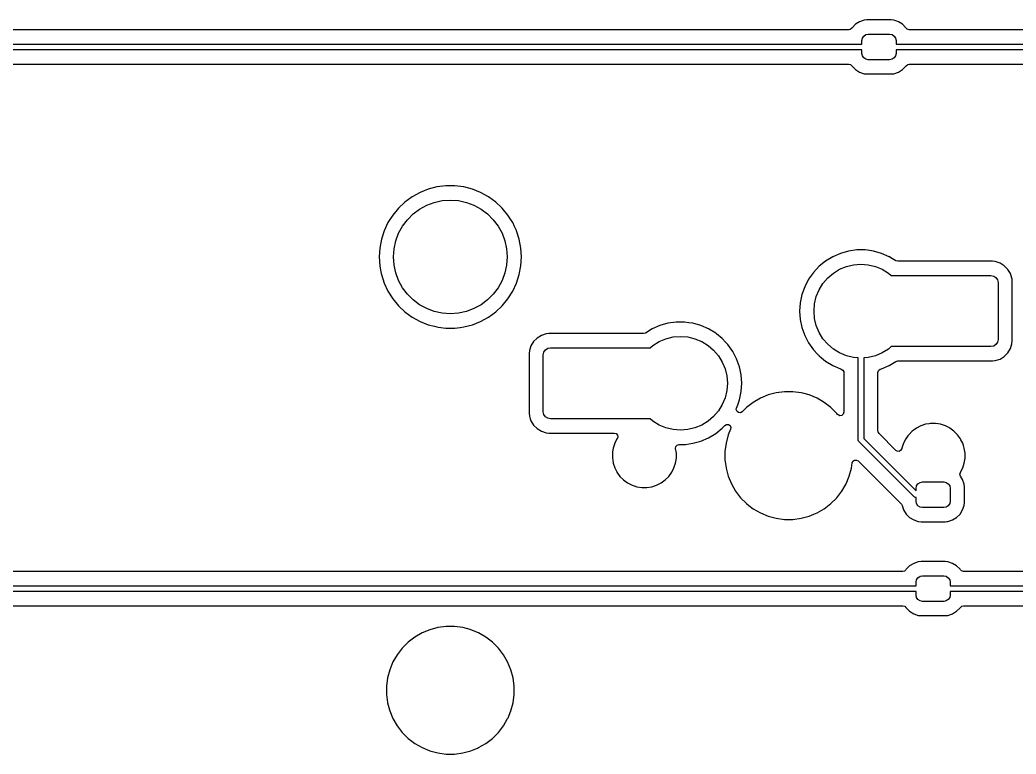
# Model space of a CAD drawing. Header units: millimetres. Extents: x 46 to 4458, y 59 to 1499.
# Drawn here: x 1683.35 to 1718.4, y 856.44 to 882.26 of the extents above; entities that cross this region are included whole.
import ezdxf

# ---------------------------------------------------------------- set-up
doc = ezdxf.new("R2010")
doc.units = ezdxf.units.MM
doc.layers.add('BLACK', color=7, linetype='Continuous')

msp = doc.modelspace()

# ---------------------------------------------------------------- linework, layer by layer
at = {"layer": 'BLACK', "linetype": 'Continuous'}
for p, q in [((1712.89316, 882.19389), (1712.74883, 882.10486)), ((1712.89317, 882.19389), (1712.89316, 882.19389)), ((1713.05416, 882.24724), (1712.89317, 882.19389)), ((1713.15351, 882.25739), (1713.05416, 882.24724)), ((1713.05416, 882.24724), (1713.05416, 882.24724)), ((1713.15353, 882.25739), (1713.15351, 882.25739)), ((1714.00022, 882.25739), (1713.15353, 882.25739)), ((1714.09958, 882.24724), (1714.00022, 882.25739)), ((1714.20143, 882.21349), (1714.09958, 882.24724)), ((1714.26057, 882.19389), (1714.20143, 882.21349)), ((1714.40491, 882.10486), (1714.26057, 882.19389)), ((1714.26057, 882.19389), (1714.26057, 882.19389)), ((1714.26057, 882.19389), (1714.26057, 882.19389)), ((1712.51187, 881.90739), (1680.82812, 881.90739)), ((1712.56546, 881.91957), (1712.51187, 881.90739)), ((1712.6174, 881.96629), (1712.56546, 881.91957)), ((1712.6289, 881.98493), (1712.6174, 881.96629)), ((1712.74882, 882.10486), (1712.6289, 881.98493)), ((1712.74883, 882.10486), (1712.74882, 882.10486)), ((1714.52484, 881.98493), (1714.40491, 882.10486)), ((1714.40491, 882.10486), (1714.40491, 882.10486)), ((1714.53267, 881.97223), (1714.52484, 881.98493)), ((1714.53633, 881.96629), (1714.53267, 881.97223)), ((1714.57483, 881.92707), (1714.53633, 881.96629)), ((1714.64187, 881.90739), (1714.57483, 881.92707)), ((1738.70562, 881.90739), (1714.64187, 881.90739)), ((1712.97687, 881.53189), (1712.994, 881.61799)), ((1712.97687, 881.40624), (1712.97687, 881.53189)), ((1712.994, 881.61799), (1713.04277, 881.69099)), ((1713.04277, 881.69099), (1713.11577, 881.73976)), ((1713.11577, 881.73976), (1713.20187, 881.75689)), ((1713.20187, 881.75689), (1713.95187, 881.75689)), ((1713.95187, 881.75689), (1714.03797, 881.73976)), ((1714.03797, 881.73976), (1714.11097, 881.69099)), ((1714.11097, 881.69099), (1714.15974, 881.61799)), ((1714.15974, 881.61799), (1714.17687, 881.53189)), ((1714.17687, 881.53189), (1714.17687, 881.40627)), ((1680.36312, 881.40544), (1712.97687, 881.40624)), ((1712.97687, 881.20816), (1680.36312, 881.20737)), ((1712.97687, 881.08189), (1712.97687, 881.20816)), ((1714.17687, 881.40627), (1739.17062, 881.40687)), ((1739.17062, 881.20879), (1714.17687, 881.20819)), ((1714.17687, 881.20819), (1714.17687, 881.08189)), ((1712.994, 880.99578), (1712.97687, 881.08189)), ((1713.04277, 880.92279), (1712.994, 880.99578)), ((1713.11577, 880.87401), (1713.04277, 880.92279)), ((1713.20187, 880.85689), (1713.11577, 880.87401)), ((1713.95187, 880.85689), (1713.20187, 880.85689)), ((1714.03797, 880.87401), (1713.95187, 880.85689)), ((1714.11097, 880.92279), (1714.03797, 880.87401)), ((1714.15974, 880.99578), (1714.11097, 880.92279)), ((1714.17687, 881.08189), (1714.15974, 880.99578)), ((1680.82812, 880.70639), (1712.51187, 880.70639)), ((1712.51187, 880.70639), (1712.5789, 880.6867)), ((1712.5789, 880.6867), (1712.6174, 880.64748)), ((1712.6174, 880.64748), (1712.6226, 880.63906)), ((1712.6226, 880.63906), (1712.6289, 880.62884)), ((1712.6289, 880.62884), (1712.74882, 880.50892)), ((1712.74882, 880.50892), (1712.74883, 880.50892)), ((1712.74883, 880.50892), (1712.89316, 880.41989)), ((1714.26057, 880.41988), (1714.40491, 880.50892)), ((1714.40491, 880.50892), (1714.52484, 880.62884)), ((1714.52484, 880.62884), (1714.53633, 880.64748)), ((1714.53633, 880.64748), (1714.58828, 880.69421)), ((1714.58828, 880.69421), (1714.64187, 880.70639)), ((1714.64187, 880.70639), (1738.70562, 880.70639)), ((1712.89316, 880.41989), (1712.89317, 880.41989)), ((1712.89317, 880.41989), (1712.89317, 880.41988)), ((1712.89317, 880.41988), (1713.05416, 880.36654)), ((1713.05416, 880.36654), (1713.15352, 880.35639)), ((1713.15352, 880.35639), (1714.00021, 880.35639)), ((1714.00021, 880.35639), (1714.00022, 880.35639)), ((1714.00022, 880.35639), (1714.05463, 880.36195)), ((1714.00022, 880.35639), (1714.00022, 880.35639)), ((1714.05463, 880.36195), (1714.09958, 880.36654)), ((1714.09958, 880.36654), (1714.26057, 880.41988)), ((1697.72139, 876.30471), (1697.42886, 876.18889)), ((1698.02614, 876.38295), (1697.72139, 876.30471)), ((1697.72139, 876.30471), (1697.72139, 876.30471)), ((1698.02616, 876.38296), (1698.02614, 876.38295)), ((1698.33829, 876.42239), (1698.02616, 876.38296)), ((1698.3383, 876.42239), (1698.33829, 876.42239)), ((1698.65294, 876.42239), (1698.3383, 876.42239)), ((1698.65295, 876.42239), (1698.65294, 876.42239)), ((1698.96508, 876.38296), (1698.65295, 876.42239)), ((1698.9651, 876.38295), (1698.96508, 876.38296)), ((1699.26984, 876.30471), (1698.9651, 876.38295)), ((1699.26985, 876.30471), (1699.26984, 876.30471)), ((1699.56238, 876.18889), (1699.26985, 876.30471)), ((1697.15312, 876.0373), (1696.8986, 875.85237)), ((1697.15314, 876.0373), (1697.15312, 876.0373)), ((1697.42886, 876.18889), (1697.15314, 876.0373)), ((1697.42886, 876.18889), (1697.42886, 876.18889)), ((1697.93215, 875.84087), (1698.21099, 875.90153)), ((1698.21099, 875.90153), (1698.49562, 875.92189)), ((1698.49562, 875.92189), (1698.78025, 875.90153)), ((1698.78025, 875.90153), (1699.05908, 875.84087)), ((1699.56238, 876.18888), (1699.56238, 876.18889)), ((1699.56238, 876.18889), (1699.56238, 876.18889)), ((1699.56239, 876.18888), (1699.56238, 876.18888)), ((1699.8381, 876.0373), (1699.56239, 876.18888)), ((1699.83811, 876.0373), (1699.8381, 876.0373)), ((1700.09264, 875.85237), (1699.83811, 876.0373)), ((1699.83811, 876.0373), (1699.83811, 876.0373)), ((1696.66923, 875.63698), (1696.46867, 875.39455)), ((1696.89859, 875.85236), (1696.66923, 875.63698)), ((1696.66923, 875.63698), (1696.66923, 875.63698)), ((1696.8986, 875.85237), (1696.89859, 875.85236)), ((1697.1859, 875.43339), (1697.41434, 875.60439)), ((1697.41434, 875.60439), (1697.66479, 875.74115)), ((1697.66479, 875.74115), (1697.93215, 875.84087)), ((1699.05908, 875.84087), (1699.32645, 875.74115)), ((1699.32645, 875.74115), (1699.5769, 875.60439)), ((1699.5769, 875.60439), (1699.80534, 875.43339)), ((1700.09265, 875.85237), (1700.09264, 875.85237)), ((1700.29443, 875.66288), (1700.09265, 875.85237)), ((1700.09265, 875.85237), (1700.09265, 875.85237)), ((1700.32201, 875.63698), (1700.29443, 875.66288)), ((1700.52256, 875.39455), (1700.32201, 875.63698)), ((1700.32201, 875.63698), (1700.32201, 875.63698)), ((1696.46867, 875.39455), (1696.30008, 875.1289)), ((1696.46867, 875.39455), (1696.46867, 875.39455)), ((1696.81311, 875.00317), (1696.98412, 875.23161)), ((1696.98412, 875.23161), (1697.1859, 875.43339)), ((1699.80534, 875.43339), (1700.00712, 875.23161)), ((1700.00712, 875.23161), (1700.17813, 875.00317)), ((1700.52257, 875.39455), (1700.52256, 875.39455)), ((1700.61378, 875.25083), (1700.52257, 875.39455)), ((1700.69116, 875.12889), (1700.61378, 875.25083)), ((1696.16612, 874.8442), (1696.06889, 874.54497)), ((1696.30008, 875.12889), (1696.16612, 874.84421)), ((1696.16612, 874.84421), (1696.16612, 874.8442)), ((1696.30008, 875.1289), (1696.30008, 875.12889)), ((1696.67636, 874.75272), (1696.81311, 875.00317)), ((1700.17813, 875.00317), (1700.31488, 874.75272)), ((1700.75535, 874.99248), (1700.69116, 875.12889)), ((1700.82109, 874.85276), (1700.75535, 874.99248)), ((1700.82512, 874.8442), (1700.82109, 874.85276)), ((1700.92235, 874.54497), (1700.82512, 874.8442)), ((1696.06889, 874.54497), (1696.00993, 874.2359)), ((1696.51598, 874.20652), (1696.57663, 874.48535)), ((1696.57663, 874.48535), (1696.67636, 874.75272)), ((1700.31488, 874.75272), (1700.41461, 874.48535)), ((1700.41461, 874.48535), (1700.47526, 874.20652)), ((1700.98131, 874.2359), (1700.92235, 874.54497)), ((1696.00993, 874.23589), (1695.99018, 873.92189)), ((1696.00993, 874.2359), (1696.00993, 874.23589)), ((1696.49562, 873.92189), (1696.51598, 874.20652)), ((1700.47526, 874.20652), (1700.49562, 873.92189)), ((1700.98131, 874.23589), (1700.98131, 874.2359)), ((1700.98131, 874.2359), (1700.98131, 874.2359)), ((1701.00106, 873.92189), (1700.98131, 874.23589)), ((1712.50331, 874.12733), (1712.22002, 874.04795)), ((1712.79477, 874.16739), (1712.50331, 874.12733)), ((1712.50331, 874.12733), (1712.50331, 874.12733)), ((1713.08897, 874.16739), (1712.79477, 874.16739)), ((1712.79477, 874.16739), (1712.79477, 874.16739)), ((1713.17349, 874.15577), (1713.08897, 874.16739)), ((1713.08897, 874.16739), (1713.08897, 874.16739)), ((1713.38042, 874.12733), (1713.17349, 874.15577)), ((1713.38043, 874.12733), (1713.38042, 874.12733)), ((1713.66371, 874.04795), (1713.38043, 874.12733)), ((1713.38043, 874.12733), (1713.38043, 874.12733)), ((1695.99018, 873.92189), (1695.99018, 873.92188)), ((1695.99018, 873.92188), (1696.00993, 873.60788)), ((1696.51598, 873.63726), (1696.49562, 873.92189)), ((1700.49562, 873.92189), (1700.47526, 873.63726)), ((1700.98142, 873.6096), (1701.00106, 873.92188)), ((1701.00106, 873.92188), (1701.00106, 873.92189)), ((1711.69882, 873.77789), (1711.47061, 873.59223)), ((1711.95019, 873.93075), (1711.69882, 873.77789)), ((1712.22002, 874.04795), (1711.95019, 873.93075)), ((1711.95019, 873.93075), (1711.95019, 873.93075)), ((1713.93354, 873.93075), (1713.66371, 874.04795)), ((1713.94813, 873.92188), (1713.93354, 873.93075)), ((1713.99452, 873.89367), (1713.94813, 873.92188)), ((1714.1725, 873.78544), (1713.99452, 873.89367)), ((1714.23693, 873.76739), (1714.1725, 873.78544)), ((1696.00993, 873.60788), (1696.00993, 873.60788)), ((1696.00993, 873.60788), (1696.02474, 873.53022)), ((1696.02474, 873.53022), (1696.06175, 873.33622)), ((1696.57663, 873.35842), (1696.51598, 873.63726)), ((1700.47526, 873.63726), (1700.41461, 873.35842)), ((1700.92235, 873.29881), (1700.98131, 873.60787)), ((1700.98131, 873.60787), (1700.98142, 873.6096)), ((1711.47061, 873.59223), (1711.2698, 873.37721)), ((1711.97202, 873.35177), (1712.19279, 873.48705)), ((1712.19279, 873.48705), (1712.43199, 873.58613)), ((1712.43199, 873.58613), (1712.68375, 873.64657)), ((1712.68375, 873.64657), (1712.94187, 873.66689)), ((1712.94187, 873.66689), (1713.19999, 873.64657)), ((1713.19999, 873.64657), (1713.45175, 873.58613)), ((1713.45175, 873.58613), (1713.69095, 873.48705)), ((1713.69095, 873.48705), (1713.91172, 873.35177)), ((1715.61474, 873.76739), (1714.23693, 873.76739)), ((1715.61475, 873.76739), (1715.61474, 873.76739)), ((1717.56688, 873.76739), (1715.61475, 873.76739)), ((1717.56689, 873.76739), (1717.56688, 873.76739)), ((1717.66966, 873.75689), (1717.56689, 873.76739)), ((1717.66967, 873.75689), (1717.66966, 873.75689)), ((1717.8362, 873.7017), (1717.66967, 873.75689)), ((1717.98553, 873.6096), (1717.8362, 873.7017)), ((1718.10958, 873.48554), (1717.98553, 873.6096)), ((1718.20168, 873.33622), (1718.10958, 873.48554)), ((1696.06175, 873.33622), (1696.06889, 873.2988)), ((1696.06889, 873.2988), (1696.16612, 872.99957)), ((1696.67636, 873.09106), (1696.57663, 873.35842)), ((1696.81311, 872.84061), (1696.67636, 873.09106)), ((1700.31488, 873.09106), (1700.17813, 872.84061)), ((1700.41461, 873.35842), (1700.31488, 873.09106)), ((1700.82512, 872.99957), (1700.92235, 873.29881)), ((1711.10015, 873.13687), (1710.9648, 872.87565)), ((1711.2698, 873.37721), (1711.10015, 873.13687)), ((1711.10015, 873.13687), (1711.10015, 873.13687)), ((1711.60699, 872.98673), (1711.77514, 873.18361)), ((1711.77514, 873.18361), (1711.97202, 873.35177)), ((1713.91172, 873.35177), (1714.01109, 873.26689)), ((1714.01109, 873.26689), (1715.56687, 873.26689)), ((1715.56687, 873.26689), (1717.51687, 873.26689)), ((1717.51687, 873.26689), (1717.61254, 873.24786)), ((1717.61254, 873.24786), (1717.69365, 873.19366)), ((1717.69365, 873.19366), (1717.74784, 873.11256)), ((1717.74784, 873.11256), (1717.76687, 873.01689)), ((1718.25687, 873.16969), (1718.20168, 873.33622)), ((1718.25687, 873.16968), (1718.25687, 873.16969)), ((1718.26022, 873.13687), (1718.25687, 873.16968)), ((1718.26737, 873.0669), (1718.26022, 873.13687)), ((1696.16612, 872.99957), (1696.16612, 872.99957)), ((1696.16612, 872.99957), (1696.30008, 872.71488)), ((1696.98412, 872.61217), (1696.81311, 872.84061)), ((1700.17813, 872.84061), (1700.00712, 872.61217)), ((1700.69116, 872.71488), (1700.82512, 872.99957)), ((1710.9648, 872.87565), (1710.86628, 872.59845)), ((1711.37263, 872.52677), (1711.47171, 872.76597)), ((1711.47171, 872.76597), (1711.60699, 872.98673)), ((1717.76687, 873.01689), (1717.76687, 871.01689)), ((1718.26737, 870.96688), (1718.26737, 873.0669)), ((1696.30008, 872.71488), (1696.30008, 872.71488)), ((1696.30008, 872.71488), (1696.46867, 872.44923)), ((1696.46867, 872.44923), (1696.46867, 872.44922)), ((1696.46867, 872.44922), (1696.66923, 872.2068)), ((1697.1859, 872.41039), (1696.98412, 872.61217)), ((1697.41434, 872.23938), (1697.1859, 872.41039)), ((1699.80534, 872.41039), (1699.5769, 872.23938)), ((1700.00712, 872.61217), (1699.80534, 872.41039)), ((1700.32201, 872.20679), (1700.52257, 872.44922)), ((1700.52257, 872.44922), (1700.69116, 872.71488)), ((1710.86627, 872.59843), (1710.80642, 872.3104)), ((1710.86628, 872.59845), (1710.86627, 872.59843)), ((1711.31218, 872.275), (1711.37263, 872.52677)), ((1696.66923, 872.2068), (1696.66923, 872.2068)), ((1696.66923, 872.2068), (1696.66923, 872.20679)), ((1696.66923, 872.20679), (1696.68529, 872.19171)), ((1696.68529, 872.19171), (1696.89859, 871.99141)), ((1697.66479, 872.10262), (1697.41434, 872.23938)), ((1697.93215, 872.0029), (1697.66479, 872.10262)), ((1699.32645, 872.10262), (1699.05908, 872.0029)), ((1699.5769, 872.23938), (1699.32645, 872.10262)), ((1700.09265, 871.99141), (1700.32201, 872.20679)), ((1710.80642, 872.3104), (1710.78634, 872.01689)), ((1710.80642, 872.3104), (1710.80642, 872.3104)), ((1711.29187, 872.01689), (1711.31218, 872.275)), ((1696.89859, 871.99141), (1696.8986, 871.9914)), ((1696.8986, 871.9914), (1697.15312, 871.80648)), ((1697.15312, 871.80648), (1697.15313, 871.80648)), ((1697.15313, 871.80648), (1697.15314, 871.80647)), ((1697.15314, 871.80647), (1697.42885, 871.65489)), ((1698.21099, 871.94224), (1697.93215, 872.0029)), ((1698.49562, 871.92189), (1698.21099, 871.94224)), ((1698.78025, 871.94224), (1698.49562, 871.92189)), ((1699.05908, 872.0029), (1698.78025, 871.94224)), ((1699.56239, 871.65489), (1699.8381, 871.80647)), ((1699.8381, 871.80647), (1700.09265, 871.99141)), ((1710.78634, 872.01689), (1710.80642, 871.72338)), ((1710.80642, 871.72338), (1710.80642, 871.72337)), ((1710.80642, 871.72337), (1710.86627, 871.43534)), ((1711.31218, 871.75877), (1711.29187, 872.01689)), ((1711.37263, 871.50701), (1711.31218, 871.75877)), ((1697.42885, 871.65489), (1697.42886, 871.65489)), ((1697.42886, 871.65489), (1697.42886, 871.65489)), ((1697.42886, 871.65489), (1697.42886, 871.65489)), ((1697.42886, 871.65489), (1697.72139, 871.53907)), ((1697.72139, 871.53907), (1697.72139, 871.53907)), ((1697.72139, 871.53907), (1697.93463, 871.48432)), ((1697.93463, 871.48432), (1698.02615, 871.46082)), ((1698.02615, 871.46082), (1698.06935, 871.45536)), ((1698.06935, 871.45536), (1698.33829, 871.42139)), ((1698.33829, 871.42139), (1698.3383, 871.42139)), ((1698.3383, 871.42139), (1698.3383, 871.42139)), ((1698.3383, 871.42139), (1698.3383, 871.42139)), ((1698.3383, 871.42139), (1698.65294, 871.42139)), ((1698.65294, 871.42139), (1698.65294, 871.42139)), ((1698.65294, 871.42139), (1698.65294, 871.42139)), ((1698.65294, 871.42139), (1698.65295, 871.42139)), ((1698.65295, 871.42139), (1698.83921, 871.44492)), ((1698.83921, 871.44492), (1698.96509, 871.46082)), ((1698.96509, 871.46082), (1699.26984, 871.53907)), ((1699.26984, 871.53907), (1699.26985, 871.53907)), ((1699.26985, 871.53907), (1699.56238, 871.65489)), ((1699.56238, 871.65489), (1699.56238, 871.65489)), ((1699.56238, 871.65489), (1699.56238, 871.65489)), ((1699.56238, 871.65489), (1699.56239, 871.65489)), ((1705.60019, 871.39075), (1705.36124, 871.24544)), ((1705.87002, 871.50795), (1705.60019, 871.39075)), ((1705.60019, 871.39075), (1705.60019, 871.39075)), ((1706.15331, 871.58733), (1705.87002, 871.50795)), ((1706.44477, 871.62739), (1706.15331, 871.58733)), ((1706.15331, 871.58733), (1706.15331, 871.58733)), ((1706.73897, 871.62739), (1706.44477, 871.62739)), ((1706.44477, 871.62739), (1706.44477, 871.62739)), ((1706.8847, 871.60736), (1706.73897, 871.62739)), ((1706.73897, 871.62739), (1706.73897, 871.62739)), ((1707.03042, 871.58733), (1706.8847, 871.60736)), ((1707.03043, 871.58733), (1707.03042, 871.58733)), ((1707.31371, 871.50795), (1707.03043, 871.58733)), ((1707.03043, 871.58733), (1707.03043, 871.58733)), ((1707.58354, 871.39075), (1707.31371, 871.50795)), ((1707.58355, 871.39075), (1707.58354, 871.39075)), ((1707.83491, 871.23789), (1707.58355, 871.39075)), ((1710.86627, 871.43534), (1710.86628, 871.43533)), ((1710.86628, 871.43533), (1710.9648, 871.15813)), ((1711.47171, 871.2678), (1711.37263, 871.50701)), ((1701.54821, 871.0696), (1701.42416, 870.94555)), ((1701.69753, 871.1617), (1701.54821, 871.0696)), ((1701.69754, 871.1617), (1701.69753, 871.1617)), ((1701.86407, 871.21689), (1701.69754, 871.1617)), ((1701.96685, 871.22739), (1701.86407, 871.21689)), ((1701.86407, 871.21689), (1701.86407, 871.21689)), ((1701.96687, 871.22739), (1701.96685, 871.22739)), ((1705.29681, 871.22739), (1701.96687, 871.22739)), ((1705.36124, 871.24544), (1705.29681, 871.22739)), ((1705.84279, 870.94705), (1706.08199, 871.04613)), ((1706.08199, 871.04613), (1706.33375, 871.10657)), ((1706.33375, 871.10657), (1706.59187, 871.12689)), ((1706.59187, 871.12689), (1706.84999, 871.10657)), ((1706.84999, 871.10657), (1707.10175, 871.04613)), ((1707.10175, 871.04613), (1707.34095, 870.94705)), ((1707.83492, 871.23789), (1707.83491, 871.23789)), ((1707.86397, 871.21425), (1707.83492, 871.23789)), ((1707.83492, 871.23789), (1707.83492, 871.23789)), ((1708.06313, 871.05223), (1707.86397, 871.21425)), ((1708.06313, 871.05222), (1708.06313, 871.05223)), ((1708.18947, 870.91695), (1708.06313, 871.05222)), ((1708.06313, 871.05222), (1708.06313, 871.05222)), ((1710.9648, 871.15813), (1711.10015, 870.89691)), ((1711.60699, 871.04704), (1711.47171, 871.2678)), ((1711.77514, 870.85016), (1711.60699, 871.04704)), ((1717.76687, 871.01689), (1717.74784, 870.92122)), ((1718.25687, 870.86409), (1718.26737, 870.96688)), ((1701.27687, 870.62968), (1701.26637, 870.5269)), ((1701.33026, 870.7908), (1701.27687, 870.62968)), ((1701.27687, 870.62968), (1701.27687, 870.62968)), ((1701.27687, 870.62968), (1701.27687, 870.62968)), ((1701.33205, 870.79622), (1701.33026, 870.7908)), ((1701.33206, 870.79622), (1701.33205, 870.79622)), ((1701.42416, 870.94555), (1701.33206, 870.79622)), ((1701.7859, 870.57256), (1701.84009, 870.65366)), ((1701.84009, 870.65366), (1701.9212, 870.70786)), ((1701.9212, 870.70786), (1702.01687, 870.72689)), ((1702.01687, 870.72689), (1704.06687, 870.72689)), ((1704.06687, 870.72689), (1705.52264, 870.72689)), ((1705.52264, 870.72689), (1705.62202, 870.81177)), ((1705.62202, 870.81177), (1705.84279, 870.94705)), ((1707.34095, 870.94705), (1707.56172, 870.81177)), ((1707.56172, 870.81177), (1707.7586, 870.64361)), ((1707.7586, 870.64361), (1707.92675, 870.44673)), ((1708.26394, 870.83721), (1708.18947, 870.91695)), ((1708.43359, 870.59687), (1708.26394, 870.83721)), ((1711.10015, 870.89691), (1711.10015, 870.8969)), ((1711.10015, 870.8969), (1711.2698, 870.65656)), ((1711.2698, 870.65656), (1711.29564, 870.6289)), ((1711.29564, 870.6289), (1711.39254, 870.52515)), ((1711.97202, 870.68201), (1711.77514, 870.85016)), ((1712.19279, 870.54673), (1711.97202, 870.68201)), ((1713.91172, 870.68201), (1713.69095, 870.54673)), ((1714.01109, 870.76689), (1713.91172, 870.68201)), ((1715.46687, 870.76689), (1714.01109, 870.76689)), ((1717.51687, 870.76689), (1715.46687, 870.76689)), ((1717.61254, 870.78592), (1717.51687, 870.76689)), ((1717.69365, 870.84011), (1717.61254, 870.78592)), ((1717.74784, 870.92122), (1717.69365, 870.84011)), ((1718.10958, 870.54823), (1718.20168, 870.69755)), ((1718.20168, 870.69755), (1718.25687, 870.86409)), ((1701.26637, 870.5269), (1701.26637, 868.42689)), ((1701.76687, 870.47689), (1701.7859, 870.57256)), ((1701.76687, 868.47689), (1701.76687, 870.47689)), ((1707.92675, 870.44673), (1708.06203, 870.22597)), ((1708.43359, 870.59686), (1708.43359, 870.59687)), ((1708.43359, 870.59687), (1708.43359, 870.59687)), ((1708.56894, 870.33565), (1708.43359, 870.59686)), ((1708.63636, 870.14595), (1708.56894, 870.33565)), ((1711.39254, 870.52515), (1711.47061, 870.44155)), ((1711.47061, 870.44155), (1711.5536, 870.37403)), ((1711.5536, 870.37403), (1711.69882, 870.25589)), ((1712.43199, 870.44764), (1712.19279, 870.54673)), ((1712.68375, 870.3872), (1712.43199, 870.44764)), ((1712.84256, 870.3747), (1712.68375, 870.3872)), ((1712.84379, 867.47738), (1712.84256, 870.3747)), ((1713.19999, 870.3872), (1713.04065, 870.37466)), ((1713.04065, 870.37466), (1713.04185, 867.53567)), ((1713.45175, 870.44764), (1713.19999, 870.3872)), ((1713.69095, 870.54673), (1713.45175, 870.44764)), ((1714.1725, 870.24834), (1714.23693, 870.26639)), ((1714.23693, 870.26639), (1715.41685, 870.26639)), ((1715.41685, 870.26639), (1715.41686, 870.26639)), ((1715.41686, 870.26639), (1717.56688, 870.26639)), ((1717.56688, 870.26639), (1717.66967, 870.27689)), ((1717.66967, 870.27689), (1717.8362, 870.33207)), ((1717.8362, 870.33207), (1717.98553, 870.42418)), ((1717.98553, 870.42418), (1718.10958, 870.54823)), ((1708.06203, 870.22597), (1708.16111, 869.98677)), ((1708.16111, 869.98677), (1708.22156, 869.735)), ((1708.66746, 870.05845), (1708.63636, 870.14595)), ((1708.66746, 870.05843), (1708.66746, 870.05845)), ((1708.69011, 869.94945), (1708.66746, 870.05843)), ((1708.72732, 869.7704), (1708.69011, 869.94945)), ((1711.69882, 870.25589), (1711.69882, 870.25589)), ((1711.69882, 870.25589), (1711.69882, 870.25589)), ((1711.69882, 870.25589), (1711.95019, 870.10303)), ((1711.95019, 870.10303), (1711.95019, 870.10303)), ((1711.95019, 870.10303), (1712.22003, 869.98582)), ((1712.22003, 869.98582), (1712.25082, 869.97719)), ((1712.25082, 869.97719), (1712.31007, 869.94015)), ((1712.31007, 869.94015), (1712.33988, 869.87696)), ((1713.54237, 869.85779), (1713.56205, 869.92483)), ((1713.56205, 869.92483), (1713.61486, 869.97058)), ((1713.61486, 869.97058), (1713.63292, 869.97719)), ((1713.63292, 869.97719), (1713.66371, 869.98582)), ((1713.66371, 869.98582), (1713.93354, 870.10302)), ((1713.66371, 869.98582), (1713.66371, 869.98582)), ((1713.93354, 870.10302), (1713.93355, 870.10303)), ((1713.93355, 870.10303), (1714.1725, 870.24834)), ((1713.93355, 870.10303), (1713.93355, 870.10303)), ((1708.22156, 869.735), (1708.24187, 869.47689)), ((1708.74739, 869.47689), (1708.72732, 869.7704)), ((1712.33988, 869.87696), (1712.34137, 869.85779)), ((1712.34137, 869.85779), (1712.34137, 868.46141)), ((1713.54237, 868.42689), (1713.54237, 869.85779)), ((1708.22156, 869.21877), (1708.16111, 868.96701)), ((1708.24187, 869.47689), (1708.22156, 869.21877)), ((1708.72732, 869.18338), (1708.74739, 869.47689)), ((1708.16111, 868.96701), (1708.06203, 868.7278)), ((1708.61938, 868.76005), (1708.66746, 868.89533)), ((1708.66746, 868.89534), (1708.71557, 869.12682)), ((1708.66746, 868.89533), (1708.66746, 868.89534)), ((1708.66746, 868.89534), (1708.66746, 868.89534)), ((1708.71557, 869.12682), (1708.72732, 869.18338)), ((1709.40706, 868.95415), (1709.15228, 868.80705)), ((1709.40707, 868.95415), (1709.40706, 868.95415)), ((1709.67887, 869.06674), (1709.40707, 868.95415)), ((1709.96307, 869.14289), (1709.67887, 869.06674)), ((1710.25475, 869.18129), (1709.96307, 869.14289)), ((1710.25476, 869.18129), (1710.25475, 869.18129)), ((1710.54898, 869.18129), (1710.25476, 869.18129)), ((1710.25476, 869.18129), (1710.25476, 869.18129)), ((1710.54899, 869.18129), (1710.54898, 869.18129)), ((1710.54898, 869.18129), (1710.54898, 869.18129)), ((1710.84067, 869.14289), (1710.54899, 869.18129)), ((1710.90062, 869.12682), (1710.84067, 869.14289)), ((1710.84067, 869.14289), (1710.84067, 869.14289)), ((1710.84067, 869.14289), (1710.84067, 869.14289)), ((1711.12486, 869.06674), (1710.90062, 869.12682)), ((1711.39666, 868.95415), (1711.12486, 869.06674)), ((1711.39668, 868.95415), (1711.39666, 868.95415)), ((1711.65146, 868.80705), (1711.39668, 868.95415)), ((1708.06203, 868.7278), (1707.92675, 868.50704)), ((1708.55776, 868.55704), (1708.56771, 868.61529)), ((1708.58218, 868.49158), (1708.55776, 868.55704)), ((1708.56771, 868.61529), (1708.56894, 868.61811)), ((1708.56894, 868.61812), (1708.57243, 868.62793)), ((1708.56894, 868.61811), (1708.56894, 868.61812)), ((1708.57243, 868.62793), (1708.61938, 868.76005)), ((1708.91886, 868.62794), (1708.76913, 868.47821)), ((1709.15226, 868.80704), (1708.91886, 868.62794)), ((1709.15228, 868.80705), (1709.15226, 868.80704)), ((1711.65147, 868.80704), (1711.65146, 868.80705)), ((1711.65146, 868.80705), (1711.65146, 868.80705)), ((1711.88488, 868.62794), (1711.65147, 868.80704)), ((1711.65147, 868.80704), (1711.65147, 868.80704)), ((1711.65147, 868.80704), (1711.65147, 868.80704)), ((1711.88489, 868.62793), (1711.88488, 868.62794)), ((1712.09291, 868.4199), (1711.88489, 868.62793)), ((1701.26637, 868.42689), (1701.26637, 868.42687)), ((1701.26637, 868.42687), (1701.27687, 868.32409)), ((1701.27687, 868.32409), (1701.27687, 868.32409)), ((1701.27687, 868.32409), (1701.30775, 868.23091)), ((1701.30775, 868.23091), (1701.33206, 868.15755)), ((1701.7859, 868.38122), (1701.76687, 868.47689)), ((1701.84009, 868.30011), (1701.7859, 868.38122)), ((1701.9212, 868.24592), (1701.84009, 868.30011)), ((1702.01687, 868.22689), (1701.9212, 868.24592)), ((1703.94187, 868.22689), (1702.01687, 868.22689)), ((1705.52264, 868.22689), (1703.94187, 868.22689)), ((1705.62202, 868.14201), (1705.52264, 868.22689)), ((1707.7586, 868.31016), (1707.56172, 868.14201)), ((1707.92675, 868.50704), (1707.7586, 868.31016)), ((1708.63811, 868.44971), (1708.58218, 868.49158)), ((1708.7078, 868.44472), (1708.63811, 868.44971)), ((1708.76913, 868.47821), (1708.7078, 868.44472)), ((1712.09292, 868.41989), (1712.09291, 868.4199)), ((1712.11899, 868.38592), (1712.09292, 868.41989)), ((1712.13617, 868.36769), (1712.11899, 868.38592)), ((1712.19972, 868.33867), (1712.13617, 868.36769)), ((1712.26888, 868.34861), (1712.19972, 868.33867)), ((1712.32168, 868.39437), (1712.26888, 868.34861)), ((1712.34137, 868.46141), (1712.32168, 868.39437)), ((1713.54237, 867.79698), (1713.54237, 868.42689)), ((1701.33206, 868.15755), (1701.42416, 868.00823)), ((1701.42416, 868.00823), (1701.54821, 867.88418)), ((1701.54821, 867.88418), (1701.69754, 867.79207)), ((1705.84279, 868.00673), (1705.62202, 868.14201)), ((1706.08199, 867.90764), (1705.84279, 868.00673)), ((1706.33375, 867.8472), (1706.08199, 867.90764)), ((1706.59187, 867.82689), (1706.33375, 867.8472)), ((1706.84999, 867.8472), (1706.59187, 867.82689)), ((1707.10175, 867.90764), (1706.84999, 867.8472)), ((1707.34095, 868.00673), (1707.10175, 867.90764)), ((1707.56172, 868.14201), (1707.34095, 868.00673)), ((1707.83492, 867.71589), (1708.06313, 867.90155)), ((1708.06313, 867.90155), (1708.15136, 867.99602)), ((1708.15136, 867.99602), (1708.2115, 868.03158)), ((1708.2115, 868.03158), (1708.28132, 868.02898)), ((1708.35654, 867.86393), (1708.27202, 867.65988)), ((1708.28132, 868.02898), (1708.33865, 867.98904)), ((1708.33865, 867.98904), (1708.36529, 867.92445)), ((1708.36529, 867.92445), (1708.35654, 867.86393)), ((1714.81762, 867.84548), (1714.74866, 867.79537)), ((1714.89198, 867.8995), (1714.81762, 867.84548)), ((1715.04983, 867.97993), (1714.89198, 867.8995)), ((1715.21831, 868.03467), (1715.04983, 867.97993)), ((1715.04983, 867.97993), (1715.04983, 867.97993)), ((1715.34353, 868.05451), (1715.21831, 868.03467)), ((1715.39329, 868.06239), (1715.34353, 868.05451)), ((1715.57045, 868.06239), (1715.39329, 868.06239)), ((1715.65794, 868.04853), (1715.57045, 868.06239)), ((1715.74543, 868.03467), (1715.65794, 868.04853)), ((1715.91391, 867.97993), (1715.74543, 868.03467)), ((1716.0585, 867.90626), (1715.91391, 867.97993)), ((1715.91391, 867.97993), (1715.91391, 867.97993)), ((1716.07176, 867.8995), (1716.0585, 867.90626)), ((1716.21508, 867.79537), (1716.07176, 867.8995)), ((1701.69754, 867.79207), (1701.86407, 867.73689)), ((1701.86407, 867.73689), (1701.96686, 867.72639)), ((1701.96686, 867.72639), (1703.89399, 867.72639)), ((1703.89399, 867.72639), (1703.894, 867.72639)), ((1703.894, 867.72639), (1704.26092, 867.72639)), ((1704.26092, 867.72639), (1704.32796, 867.7067)), ((1704.35926, 867.52678), (1704.27883, 867.36893)), ((1704.32796, 867.7067), (1704.37371, 867.6539)), ((1704.36124, 867.52951), (1704.35926, 867.52678)), ((1704.38365, 867.58474), (1704.36124, 867.52951)), ((1704.37371, 867.6539), (1704.38365, 867.58474)), ((1707.31371, 867.44582), (1707.58355, 867.56303)), ((1707.58355, 867.56303), (1707.83492, 867.71589)), ((1708.27202, 867.65988), (1708.19587, 867.37568)), ((1712.85872, 867.44133), (1712.84379, 867.47738)), ((1713.04185, 867.53567), (1714.88187, 865.69821)), ((1713.5452, 867.77063), (1713.54237, 867.79698)), ((1713.57869, 867.7093), (1713.5452, 867.77063)), ((1714.17145, 867.11654), (1713.57869, 867.7093)), ((1714.51926, 867.52678), (1714.43883, 867.36893)), ((1714.59213, 867.62709), (1714.51926, 867.52678)), ((1714.62339, 867.6701), (1714.59213, 867.62709)), ((1714.74865, 867.79537), (1714.62339, 867.6701)), ((1714.62339, 867.6701), (1714.62339, 867.6701)), ((1714.62339, 867.6701), (1714.62339, 867.6701)), ((1714.74866, 867.79537), (1714.74865, 867.79537)), ((1714.74865, 867.79537), (1714.74865, 867.79537)), ((1716.34035, 867.6701), (1716.21508, 867.79537)), ((1716.44448, 867.52678), (1716.34035, 867.6701)), ((1716.46097, 867.49442), (1716.44448, 867.52678)), ((1716.52491, 867.36893), (1716.46097, 867.49442)), ((1704.22408, 867.20044), (1704.2028, 867.06604)), ((1704.27883, 867.36893), (1704.22408, 867.20044)), ((1704.27883, 867.36893), (1704.27883, 867.36893)), ((1706.42242, 867.18299), (1706.43137, 867.25228)), ((1706.44737, 867.02547), (1706.42242, 867.18299)), ((1706.43137, 867.25228), (1706.47637, 867.30573)), ((1706.47637, 867.30573), (1706.54312, 867.32637)), ((1706.54312, 867.32637), (1706.54489, 867.32639)), ((1706.54489, 867.32639), (1706.73897, 867.32639)), ((1706.73897, 867.32639), (1706.77039, 867.33071)), ((1706.77039, 867.33071), (1707.03042, 867.36645)), ((1707.03042, 867.36645), (1707.31371, 867.44582)), ((1708.19587, 867.37568), (1708.15747, 867.084)), ((1712.87116, 867.42618), (1712.85872, 867.44133)), ((1714.82631, 865.47374), (1712.87116, 867.42618)), ((1714.2225, 867.08575), (1714.17145, 867.11654)), ((1714.35168, 867.12168), (1714.29236, 867.08475)), ((1714.38161, 867.18482), (1714.35168, 867.12168)), ((1714.38408, 867.20045), (1714.38161, 867.18482)), ((1714.43883, 867.36893), (1714.38408, 867.20045)), ((1714.43883, 867.36893), (1714.43883, 867.36893)), ((1716.54921, 867.29416), (1716.52491, 867.36893)), ((1716.52491, 867.36893), (1716.52491, 867.36893)), ((1716.57966, 867.20044), (1716.54921, 867.29416)), ((1716.60737, 867.02547), (1716.57966, 867.20044)), ((1704.2028, 867.06604), (1704.19637, 867.02547)), ((1704.19637, 867.02547), (1704.19637, 866.84831)), ((1704.19637, 866.84831), (1704.20743, 866.77847)), ((1704.20743, 866.77847), (1704.22408, 866.67333)), ((1706.41966, 866.67333), (1706.44737, 866.84831)), ((1706.44737, 866.84831), (1706.44737, 867.02547)), ((1708.15747, 867.084), (1708.15747, 867.08399)), ((1708.15747, 867.08399), (1708.15747, 866.78979)), ((1708.15747, 866.78979), (1708.15747, 866.78977)), ((1708.15747, 866.78977), (1708.19578, 866.49878)), ((1712.65957, 866.74), (1712.71789, 866.77847)), ((1712.71789, 866.77847), (1712.78776, 866.7793)), ((1712.78776, 866.7793), (1712.84192, 866.7476)), ((1714.29236, 867.08475), (1714.2225, 867.08575)), ((1716.57966, 866.67333), (1716.60737, 866.84831)), ((1716.60737, 866.84831), (1716.60737, 867.02547)), ((1704.22408, 866.67333), (1704.27883, 866.50485)), ((1704.27883, 866.50485), (1704.27883, 866.50485)), ((1704.27883, 866.50485), (1704.35084, 866.36352)), ((1706.28448, 866.347), (1706.36491, 866.50485)), ((1706.36491, 866.50485), (1706.41966, 866.67333)), ((1708.19578, 866.49878), (1708.19587, 866.49809)), ((1708.19587, 866.49809), (1708.26129, 866.25393)), ((1712.53172, 866.2139), (1712.60787, 866.49809)), ((1712.60787, 866.49809), (1712.6313, 866.6761)), ((1712.6313, 866.6761), (1712.65957, 866.74)), ((1712.84192, 866.7476), (1714.36389, 865.22563)), ((1716.44448, 866.347), (1716.52491, 866.50485)), ((1716.52491, 866.50485), (1716.57966, 866.67333)), ((1704.35084, 866.36352), (1704.35926, 866.347)), ((1704.35926, 866.347), (1704.46339, 866.20367)), ((1704.46339, 866.20367), (1704.58866, 866.0784)), ((1704.58866, 866.0784), (1704.73198, 865.97427)), ((1705.91176, 865.97427), (1706.05508, 866.0784)), ((1706.05508, 866.0784), (1706.18035, 866.20367)), ((1706.18035, 866.20367), (1706.28448, 866.347)), ((1708.26129, 866.25393), (1708.27202, 866.21389)), ((1708.27202, 866.21389), (1708.3846, 865.94209)), ((1712.41995, 865.94407), (1712.52831, 866.20567)), ((1712.52831, 866.20567), (1712.53172, 866.2139)), ((1716.42432, 866.28138), (1716.44257, 866.34388)), ((1716.44276, 866.21399), (1716.42432, 866.28138)), ((1716.44257, 866.34388), (1716.44447, 866.34698)), ((1716.51887, 866.09059), (1716.44276, 866.21399)), ((1716.44447, 866.34698), (1716.44448, 866.347)), ((1716.51887, 866.09058), (1716.51887, 866.09059)), ((1716.51887, 866.09059), (1716.51887, 866.09059)), ((1716.57222, 865.9296), (1716.51887, 866.09058)), ((1704.73198, 865.97427), (1704.79515, 865.94208)), ((1704.79515, 865.94208), (1704.88983, 865.89385)), ((1704.88983, 865.89385), (1704.88983, 865.89384)), ((1704.88983, 865.89384), (1704.96355, 865.86989)), ((1704.96355, 865.86989), (1705.05831, 865.8391)), ((1705.05831, 865.8391), (1705.23329, 865.81139)), ((1705.23329, 865.81139), (1705.23329, 865.81139)), ((1705.23329, 865.81139), (1705.41045, 865.81139)), ((1705.41045, 865.81139), (1705.58542, 865.8391)), ((1705.41045, 865.81139), (1705.41045, 865.81139)), ((1705.58542, 865.8391), (1705.75391, 865.89385)), ((1705.75391, 865.89385), (1705.91176, 865.97427)), ((1708.3846, 865.94209), (1708.38461, 865.94208)), ((1708.38461, 865.94208), (1708.53171, 865.6873)), ((1712.27202, 865.68729), (1712.41913, 865.94208)), ((1712.41913, 865.94208), (1712.41995, 865.94407)), ((1714.88187, 865.78189), (1714.899, 865.86799)), ((1714.88187, 865.69821), (1714.88187, 865.78189)), ((1714.899, 865.86799), (1714.94777, 865.94099)), ((1714.94777, 865.94099), (1715.02077, 865.98976)), ((1715.02077, 865.98976), (1715.10687, 866.00689)), ((1715.10687, 866.00689), (1715.85687, 866.00689)), ((1715.85687, 866.00689), (1715.94297, 865.98976)), ((1715.94297, 865.98976), (1716.01597, 865.94099)), ((1716.01597, 865.94099), (1716.06474, 865.86799)), ((1716.06474, 865.86799), (1716.08187, 865.78189)), ((1716.08187, 865.78189), (1716.08187, 865.33189)), ((1716.58237, 865.83023), (1716.57222, 865.9296)), ((1716.58237, 865.28354), (1716.58237, 865.83023)), ((1708.53171, 865.6873), (1708.53172, 865.68728)), ((1708.53172, 865.68728), (1708.71082, 865.45388)), ((1708.71082, 865.45388), (1708.71082, 865.45387)), ((1708.71082, 865.45387), (1708.91885, 865.24584)), ((1711.88488, 865.24584), (1712.09292, 865.45388)), ((1712.09292, 865.45388), (1712.27202, 865.68729)), ((1714.83687, 865.46937), (1714.82631, 865.47374)), ((1714.86236, 865.45881), (1714.83687, 865.46937)), ((1714.88187, 865.45689), (1714.86236, 865.45881)), ((1714.88187, 865.33189), (1714.88187, 865.45689)), ((1708.91885, 865.24584), (1708.91886, 865.24584)), ((1708.91886, 865.24584), (1708.99979, 865.18374)), ((1708.99979, 865.18374), (1709.15227, 865.06673)), ((1709.15227, 865.06673), (1709.15228, 865.06673)), ((1709.15228, 865.06673), (1709.40706, 864.91963)), ((1711.39667, 864.91963), (1711.65147, 865.06673)), ((1711.65147, 865.06673), (1711.88488, 865.24584)), ((1714.36389, 865.22563), (1714.39391, 865.17696)), ((1714.39391, 865.17696), (1714.41493, 865.11353)), ((1714.41493, 865.11353), (1714.44487, 865.02319)), ((1714.44487, 865.02319), (1714.44487, 865.02318)), ((1714.44487, 865.02318), (1714.5339, 864.87885)), ((1714.899, 865.24578), (1714.88187, 865.33189)), ((1714.94777, 865.17279), (1714.899, 865.24578)), ((1715.02077, 865.12401), (1714.94777, 865.17279)), ((1715.10687, 865.10689), (1715.02077, 865.12401)), ((1715.85687, 865.10689), (1715.10687, 865.10689)), ((1715.94297, 865.12401), (1715.85687, 865.10689)), ((1716.01597, 865.17279), (1715.94297, 865.12401)), ((1716.06474, 865.24578), (1716.01597, 865.17279)), ((1716.08187, 865.33189), (1716.06474, 865.24578)), ((1716.42984, 864.87884), (1716.51887, 865.02319)), ((1716.51887, 865.02319), (1716.57222, 865.18418)), ((1716.57222, 865.18418), (1716.58237, 865.28354)), ((1709.40706, 864.91963), (1709.40707, 864.91962)), ((1709.40707, 864.91962), (1709.67887, 864.80704)), ((1709.67887, 864.80704), (1709.67888, 864.80704)), ((1709.67888, 864.80704), (1709.67888, 864.80704)), ((1709.67888, 864.80704), (1709.96307, 864.73089)), ((1709.96307, 864.73089), (1710.25476, 864.69249)), ((1710.25476, 864.69249), (1710.25477, 864.69249)), ((1710.25477, 864.69249), (1710.54897, 864.69249)), ((1710.54897, 864.69249), (1710.54898, 864.69249)), ((1710.54898, 864.69249), (1710.84067, 864.73089)), ((1710.84067, 864.73089), (1711.12486, 864.80704)), ((1711.12486, 864.80704), (1711.28866, 864.87489)), ((1711.28866, 864.87489), (1711.39666, 864.91962)), ((1711.39666, 864.91962), (1711.39667, 864.91962)), ((1711.39667, 864.91962), (1711.39667, 864.91963)), ((1714.5339, 864.87885), (1714.5339, 864.87884)), ((1714.5339, 864.87884), (1714.65382, 864.75892)), ((1714.65382, 864.75892), (1714.65383, 864.75892)), ((1714.65383, 864.75892), (1714.79816, 864.66989)), ((1714.79816, 864.66989), (1714.79817, 864.66989)), ((1714.79817, 864.66989), (1714.79817, 864.66988)), ((1714.79817, 864.66988), (1714.95916, 864.61654)), ((1716.00458, 864.61654), (1716.16557, 864.66988)), ((1716.16557, 864.66988), (1716.30991, 864.75892)), ((1716.30991, 864.75892), (1716.42984, 864.87884)), ((1714.95916, 864.61654), (1715.05852, 864.60639)), ((1715.05852, 864.60639), (1715.90521, 864.60639)), ((1715.90521, 864.60639), (1715.90522, 864.60639)), ((1715.90522, 864.60639), (1715.95963, 864.61195)), ((1715.90522, 864.60639), (1715.90522, 864.60639)), ((1715.95963, 864.61195), (1716.00458, 864.61654)), ((1714.5224, 862.91629), (1714.47046, 862.86957)), ((1714.5339, 862.93493), (1714.5224, 862.91629)), ((1714.65382, 863.05486), (1714.5339, 862.93493)), ((1714.65383, 863.05486), (1714.65382, 863.05486)), ((1714.79816, 863.14389), (1714.65383, 863.05486)), ((1714.79817, 863.14389), (1714.79816, 863.14389)), ((1714.95916, 863.19724), (1714.79817, 863.14389)), ((1715.05851, 863.20739), (1714.95916, 863.19724)), ((1714.95916, 863.19724), (1714.95916, 863.19724)), ((1715.05853, 863.20739), (1715.05851, 863.20739)), ((1715.90522, 863.20739), (1715.05853, 863.20739)), ((1716.00458, 863.19724), (1715.90522, 863.20739)), ((1716.16556, 863.14389), (1716.00458, 863.19724)), ((1716.16557, 863.14389), (1716.16556, 863.14389)), ((1716.30991, 863.05486), (1716.16557, 863.14389)), ((1716.16557, 863.14389), (1716.16557, 863.14389)), ((1716.16557, 863.14389), (1716.16557, 863.14389)), ((1716.42984, 862.93493), (1716.30991, 863.05486)), ((1716.30991, 863.05486), (1716.30991, 863.05486)), ((1716.44133, 862.91629), (1716.42984, 862.93493)), ((1716.47983, 862.87707), (1716.44133, 862.91629)), ((1714.41687, 862.85739), (1680.82812, 862.85739)), ((1714.47046, 862.86957), (1714.41687, 862.85739)), ((1714.88187, 862.48189), (1714.899, 862.56799)), ((1714.899, 862.56799), (1714.94777, 862.64099)), ((1714.94777, 862.64099), (1715.02077, 862.68976)), ((1715.02077, 862.68976), (1715.10687, 862.70689)), ((1715.10687, 862.70689), (1715.85687, 862.70689)), ((1715.85687, 862.70689), (1715.94297, 862.68976)), ((1715.94297, 862.68976), (1716.01597, 862.64099)), ((1716.01597, 862.64099), (1716.06474, 862.56799)), ((1716.06474, 862.56799), (1716.08187, 862.48189)), ((1716.54687, 862.85739), (1716.47983, 862.87707)), ((1745.37312, 862.85739), (1716.54687, 862.85739)), ((1680.36312, 862.35541), (1714.88187, 862.35618)), ((1714.88187, 862.35618), (1714.88187, 862.48189)), ((1716.08187, 862.48189), (1716.08187, 862.35621)), ((1716.08187, 862.35621), (1745.83812, 862.35687)), ((1714.88187, 862.1581), (1680.36312, 862.15733)), ((1714.88187, 862.03189), (1714.88187, 862.1581)), ((1714.899, 861.94578), (1714.88187, 862.03189)), ((1714.94777, 861.87279), (1714.899, 861.94578)), ((1715.02077, 861.82401), (1714.94777, 861.87279)), ((1716.01597, 861.87279), (1715.94297, 861.82401)), ((1716.06474, 861.94578), (1716.01597, 861.87279)), ((1716.08187, 862.03189), (1716.06474, 861.94578)), ((1745.83812, 862.1588), (1716.08187, 862.15813)), ((1716.08187, 862.15813), (1716.08187, 862.03189)), ((1680.82812, 861.65639), (1714.41687, 861.65639)), ((1714.41687, 861.65639), (1714.4839, 861.6367)), ((1714.4839, 861.6367), (1714.5224, 861.59748)), ((1714.5224, 861.59748), (1714.5339, 861.57884)), ((1714.5339, 861.57884), (1714.65382, 861.45892)), ((1715.10687, 861.80689), (1715.02077, 861.82401)), ((1715.85687, 861.80689), (1715.10687, 861.80689)), ((1715.94297, 861.82401), (1715.85687, 861.80689)), ((1716.30991, 861.45892), (1716.42984, 861.57884)), ((1716.42984, 861.57884), (1716.44133, 861.59748)), ((1716.44133, 861.59748), (1716.49328, 861.64421)), ((1716.49328, 861.64421), (1716.54687, 861.65639)), ((1716.54687, 861.65639), (1745.37312, 861.65639)), ((1714.65382, 861.45892), (1714.65383, 861.45892)), ((1714.65383, 861.45892), (1714.79816, 861.36989)), ((1714.79816, 861.36989), (1714.79817, 861.36989)), ((1714.79817, 861.36989), (1714.79817, 861.36988)), ((1714.79817, 861.36988), (1714.95916, 861.31654)), ((1714.95916, 861.31654), (1715.05852, 861.30639)), ((1715.05852, 861.30639), (1715.90521, 861.30639)), ((1715.90521, 861.30639), (1715.90522, 861.30639)), ((1715.90522, 861.30639), (1715.96866, 861.31287)), ((1715.90522, 861.30639), (1715.90522, 861.30639)), ((1715.96866, 861.31287), (1716.00458, 861.31654)), ((1716.00458, 861.31654), (1716.16557, 861.36988)), ((1716.16557, 861.36988), (1716.30991, 861.45892)), ((1697.77262, 860.81174), (1697.50082, 860.69915)), ((1698.05682, 860.88789), (1697.77262, 860.81174)), ((1698.3485, 860.92629), (1698.05682, 860.88789)), ((1698.34851, 860.92629), (1698.3485, 860.92629)), ((1698.64273, 860.92629), (1698.34851, 860.92629)), ((1698.34851, 860.92629), (1698.34851, 860.92629)), ((1698.64274, 860.92629), (1698.64273, 860.92629)), ((1698.64273, 860.92629), (1698.64273, 860.92629)), ((1698.93442, 860.88789), (1698.64274, 860.92629)), ((1699.19072, 860.81921), (1698.93442, 860.88789)), ((1698.93442, 860.88789), (1698.93442, 860.88789)), ((1698.93442, 860.88789), (1698.93442, 860.88789)), ((1699.21861, 860.81174), (1699.19072, 860.81921)), ((1699.49041, 860.69915), (1699.21861, 860.81174)), ((1697.24601, 860.55204), (1697.01261, 860.37294)), ((1697.24603, 860.55205), (1697.24601, 860.55204)), ((1697.50081, 860.69915), (1697.24603, 860.55205)), ((1697.50082, 860.69915), (1697.50081, 860.69915)), ((1699.49043, 860.69915), (1699.49041, 860.69915)), ((1699.74521, 860.55205), (1699.49043, 860.69915)), ((1699.74522, 860.55204), (1699.74521, 860.55205)), ((1699.74521, 860.55205), (1699.74521, 860.55205)), ((1699.97863, 860.37294), (1699.74522, 860.55204)), ((1699.74522, 860.55204), (1699.74522, 860.55204)), ((1699.74522, 860.55204), (1699.74522, 860.55204)), ((1696.80457, 860.1649), (1696.62547, 859.93149)), ((1697.0126, 860.37293), (1696.80457, 860.1649)), ((1696.80457, 860.1649), (1696.80457, 860.1649)), ((1697.01261, 860.37294), (1697.0126, 860.37293)), ((1699.97864, 860.37293), (1699.97863, 860.37294)), ((1700.18666, 860.1649), (1699.97864, 860.37293)), ((1700.18667, 860.1649), (1700.18666, 860.1649)), ((1700.29366, 860.02546), (1700.18667, 860.1649)), ((1696.62546, 859.93148), (1696.47836, 859.6767)), ((1696.62547, 859.93149), (1696.62546, 859.93148)), ((1700.36577, 859.93148), (1700.29366, 860.02546)), ((1700.36578, 859.93148), (1700.36577, 859.93148)), ((1700.51288, 859.6767), (1700.36578, 859.93148)), ((1696.36577, 859.40488), (1696.28962, 859.12068)), ((1696.47835, 859.67668), (1696.36577, 859.40488)), ((1696.47836, 859.6767), (1696.47835, 859.67668)), ((1700.51288, 859.67668), (1700.51288, 859.6767)), ((1700.62547, 859.40488), (1700.51288, 859.67668)), ((1700.62547, 859.40487), (1700.62547, 859.40488)), ((1700.70162, 859.12069), (1700.62547, 859.40487)), ((1696.28962, 859.12068), (1696.25122, 858.829)), ((1700.74002, 858.82899), (1700.70162, 859.12069)), ((1696.25122, 858.829), (1696.25122, 858.82899)), ((1696.25122, 858.82899), (1696.25122, 858.53479)), ((1700.74002, 858.53479), (1700.74002, 858.82899)), ((1696.25122, 858.53479), (1696.25122, 858.53477)), ((1696.25122, 858.53477), (1696.28929, 858.24563)), ((1700.70162, 858.24309), (1700.74002, 858.53478)), ((1700.74002, 858.53478), (1700.74002, 858.53479)), ((1696.28929, 858.24563), (1696.28962, 858.24309)), ((1696.28962, 858.24309), (1696.35733, 857.99039)), ((1700.62547, 857.9589), (1700.70162, 858.24309)), ((1696.35733, 857.99039), (1696.36577, 857.95889)), ((1696.36577, 857.95889), (1696.47835, 857.68709)), ((1696.47835, 857.68709), (1696.47836, 857.68708)), ((1696.47836, 857.68708), (1696.62546, 857.4323)), ((1700.36577, 857.43229), (1700.51288, 857.68708)), ((1700.51288, 857.68708), (1700.52483, 857.71594)), ((1700.52483, 857.71594), (1700.62547, 857.95889)), ((1700.62547, 857.95889), (1700.62547, 857.9589)), ((1700.62547, 857.95889), (1700.62547, 857.95889)), ((1696.62546, 857.4323), (1696.62547, 857.43228)), ((1696.62547, 857.43228), (1696.80457, 857.19888)), ((1700.18667, 857.19888), (1700.36577, 857.43229)), ((1696.80457, 857.19888), (1696.80457, 857.19887)), ((1696.80457, 857.19887), (1697.0126, 856.99084)), ((1697.0126, 856.99084), (1697.01261, 856.99084)), ((1697.01261, 856.99084), (1697.14221, 856.89139)), ((1699.74522, 856.81173), (1699.97863, 856.99084)), ((1699.97863, 856.99084), (1700.18667, 857.19888)), ((1697.14221, 856.89139), (1697.24602, 856.81173)), ((1697.24602, 856.81173), (1697.24603, 856.81173)), ((1697.24603, 856.81173), (1697.50081, 856.66463)), ((1697.50081, 856.66463), (1697.50082, 856.66462)), ((1697.50082, 856.66462), (1697.77262, 856.55204)), ((1699.21861, 856.55204), (1699.44923, 856.64756)), ((1699.44923, 856.64756), (1699.49041, 856.66462)), ((1699.49041, 856.66462), (1699.49042, 856.66462)), ((1699.49042, 856.66463), (1699.74522, 856.81173)), ((1699.49042, 856.66462), (1699.49042, 856.66463)), ((1697.77262, 856.55204), (1697.77263, 856.55204)), ((1697.77263, 856.55204), (1697.77263, 856.55204)), ((1697.77263, 856.55204), (1698.05682, 856.47589)), ((1698.05682, 856.47589), (1698.34851, 856.43749)), ((1698.34851, 856.43749), (1698.34852, 856.43749)), ((1698.34852, 856.43749), (1698.64272, 856.43749)), ((1698.64272, 856.43749), (1698.64273, 856.43749)), ((1698.64273, 856.43749), (1698.93442, 856.47589)), ((1698.93442, 856.47589), (1699.21861, 856.55204))]:
    msp.add_line(p, q, dxfattribs=at)

doc.saveas('drawing.dxf')
